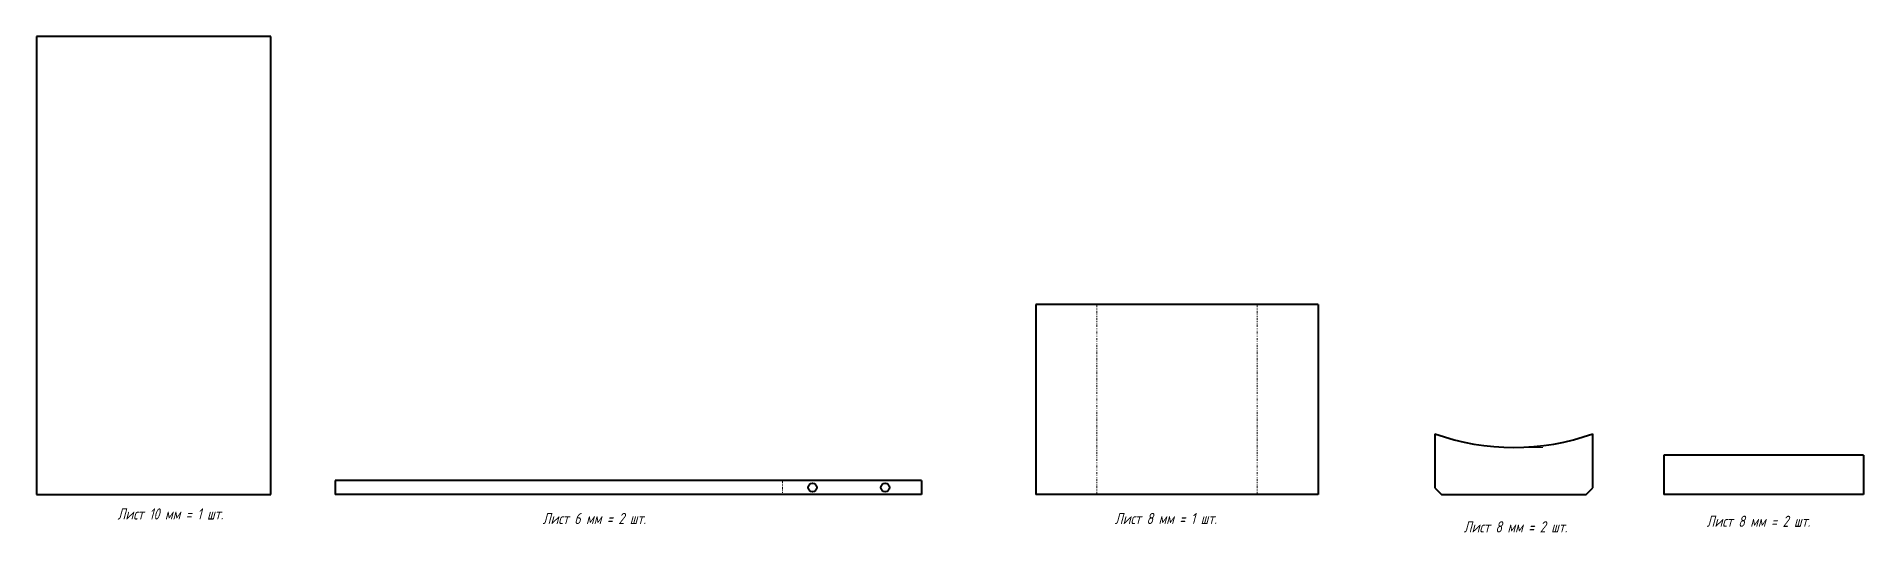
# Model space of a CAD drawing. Header units: millimetres. Extents: x 0 to 3273, y -68 to 820.
import ezdxf

# ---------------------------------------------------------------- set-up
doc = ezdxf.new("R2010")
doc.units = ezdxf.units.MM
for name, pattern in [('K5LT_BASIC', [0]), ('K5LT_CHAIN_LINE_WITH_2_POINTS', [12, 4, -2, 1, -2, 1, -2]), ('K5LT_THIN', [0])]:
    doc.linetypes.add(name, pattern=pattern)
doc.styles.add('KTEXTSTYLE', font='GOST_AU.SHX', dxfattribs={"width": 0.96, "height": 5})

msp = doc.modelspace()

# ---------------------------------------------------------------- linework, layer by layer
at = {"color": 7, "linetype": 'K5LT_BASIC', "lineweight": 40, "true_color": 0xffffff}
for p, q in [((420, 820), (0, 820)), ((0, 820), (0, 0)), ((420, 0), (420, 820)), ((1790, 340), (1790, 0)), ((1890, 340), (1790, 340)), ((1908.8, 340), (1890, 340)), ((2176.8, 340), (1908.8, 340)), ((2195.7, 340), (2176.8, 340)), ((2295.7, 340), (2195.7, 340)), ((2295.7, 340), (2295.7, 0)), ((2505, 108.7), (2505, 12)), ((2788, 12), (2788, 108.7)), ((3272.7, 70), (2915, 70)), ((2915, 70), (2915, 0)), ((3272.7, 70), (3272.7, 0)), ((0, 0), (420, 0)), ((535, 25), (535, 0)), ((1329, 25), (535, 25)), ((1329, 0), (535, 0)), ((1343.1, 25), (1329, 25)), ((1343.1, 0), (1329, 0)), ((1585.1, 25), (1343.1, 25)), ((1585.1, 0), (1343.1, 0)), ((1585.1, 25), (1585.1, 0)), ((1890, 0), (1790, 0)), ((1908.8, 0), (1890, 0)), ((2176.8, 0), (1908.8, 0)), ((2195.7, 0), (2176.8, 0)), ((2295.7, 0), (2195.7, 0)), ((2505, 12), (2517, 0)), ((2517, 0), (2776, 0)), ((2776, 0), (2788, 12)), ((3272.7, 0), (2915, 0))]:
    msp.add_line(p, q, dxfattribs=at)
at = {"color": 7, "linetype": 'K5LT_CHAIN_LINE_WITH_2_POINTS', "lineweight": 18, "true_color": 0xffffff}
for p, q in [((1899.4, 340), (1899.4, 0)), ((2186.3, 340), (2186.3, 0)), ((1336.1, 25), (1336.1, 0))]:
    msp.add_line(p, q, dxfattribs=at)
at = {"color": 115, "linetype": 'K5LT_THIN', "lineweight": 18, "true_color": 0x3cb371}
msp.add_line((2646.5, 84), (2698.5, 84), dxfattribs=at)
at = {"color": 7, "linetype": 'K5LT_BASIC', "lineweight": 40, "true_color": 0xffffff}
for centre in [(1390.1, 12.5), (1520.1, 12.5)]:
    msp.add_circle(centre, 7.75, dxfattribs=at)
msp.add_arc((2646.5, 502), 418, 250.2135, 289.7865, dxfattribs=at)

# ---------------------------------------------------------------- texts
at = {"color": 7, "char_height": 20, "attachment_point": 1, "style": 'KTEXTSTYLE'}
for s, insert in [('\\H3.5;\\W0.965;\\Q15;\\Q15;\\H20.00;Лист 10 мм = 1 шт.', (145, -25)), ('\\H3.5;\\W0.965;\\Q15;\\Q15;\\H20.00;Лист 6 мм = 2 шт.', (906.6, -33.1)), ('\\H3.5;\\W0.965;\\Q15;\\Q15;\\H20.00;Лист 8 мм = 1 шт.', (1931.6, -33.1)), ('\\H3.5;\\W0.965;\\Q15;\\Q15;\\H20.00;Лист 8 мм = 2 шт.', (2556.6, -48.1)), ('\\H3.5;\\W0.965;\\Q15;\\Q15;\\H20.00;Лист 8 мм = 2 шт.', (2991.6, -38.1))]:
    msp.add_mtext(s, dxfattribs=dict(at, insert=insert))

doc.saveas('drawing.dxf')
